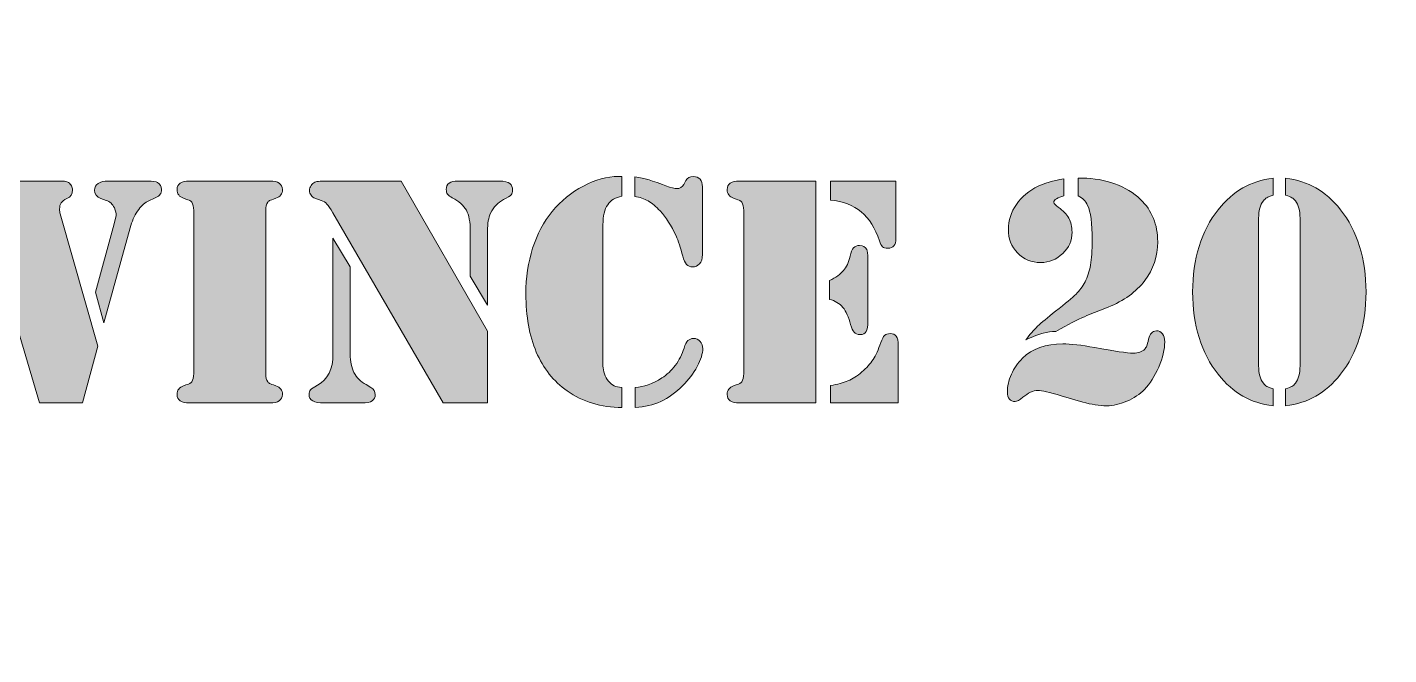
# Model space of a CAD drawing. Header units: inches. Extents: x 11 to 167, y -177 to -21.
# Drawn here: x 114.31 to 140.29, y -49.58 to -37.62 of the extents above; entities that cross this region are included whole.
import ezdxf

# ---------------------------------------------------------------- set-up
doc = ezdxf.new("R2010")
doc.units = ezdxf.units.IN
doc.header["$MEASUREMENT"] = 0
doc.layers.add('Layer 1', color=7, linetype='Continuous')
doc.layers.add('Layer 2', color=7, linetype='Continuous')

# ---------------------------------------------------------------- blocks, each defined once
blk = doc.blocks.new('block 6')
at = {"layer": 'Layer 2', "true_color": 0xffffff}
h = blk.add_hatch(color=7, dxfattribs=at)
h.dxf.hatch_style = 2
edge = h.paths.add_edge_path()
edge.add_spline(control_points=[(125.659, -40.467), (125.659, -40.467), (125.659, -40.843), (125.659, -40.843), (125.537, -40.861), (125.446, -40.915), (125.386, -41.004), (125.326, -41.093), (125.296, -41.22), (125.296, -41.385), (125.296, -41.385), (125.296, -43.946), (125.296, -43.946), (125.296, -43.946), (125.296, -44.08), (125.296, -44.08), (125.296, -44.127), (125.306, -44.177), (125.325, -44.23), (125.345, -44.283), (125.37, -44.328), (125.401, -44.365), (125.434, -44.406), (125.47, -44.436), (125.507, -44.453), (125.544, -44.471), (125.595, -44.483), (125.659, -44.489), (125.659, -44.489), (125.659, -44.867), (125.659, -44.867), (125.258, -44.867), (124.909, -44.763), (124.614, -44.554), (124.353, -44.37), (124.157, -44.123), (124.025, -43.811), (123.892, -43.5), (123.826, -43.132), (123.826, -42.706), (123.826, -42.394), (123.869, -42.103), (123.955, -41.833), (124.041, -41.564), (124.165, -41.329), (124.329, -41.131), (124.494, -40.93), (124.692, -40.769), (124.922, -40.647), (125.153, -40.525), (125.374, -40.464), (125.587, -40.464), (125.587, -40.464), (125.659, -40.467), (125.659, -40.467)], knot_values=[0, 0, 0, 0, 1, 1, 1, 2, 2, 2, 3, 3, 3, 4, 4, 4, 5, 5, 5, 6, 6, 6, 7, 7, 7, 8, 8, 8, 9, 9, 9, 10, 10, 10, 11, 11, 11, 12, 12, 12, 13, 13, 13, 14, 14, 14, 15, 15, 15, 16, 16, 16, 17, 17, 17, 18, 18, 18, 18], degree=3, periodic=1)
edge = h.paths.add_edge_path()
edge.add_spline(control_points=[(125.904, -40.846), (125.904, -40.846), (125.904, -40.471), (125.904, -40.471), (126.005, -40.487), (126.087, -40.505), (126.15, -40.523), (126.213, -40.542), (126.327, -40.581), (126.493, -40.641), (126.598, -40.678), (126.668, -40.697), (126.704, -40.697), (126.763, -40.697), (126.809, -40.67), (126.84, -40.616), (126.84, -40.616), (126.88, -40.542), (126.88, -40.542), (126.905, -40.492), (126.952, -40.467), (127.02, -40.467), (127.076, -40.467), (127.119, -40.484), (127.148, -40.517), (127.178, -40.55), (127.193, -40.599), (127.193, -40.663), (127.193, -40.663), (127.193, -41.953), (127.193, -41.953), (127.193, -42.035), (127.175, -42.095), (127.138, -42.132), (127.1, -42.17), (127.058, -42.188), (127.011, -42.188), (126.961, -42.188), (126.921, -42.172), (126.891, -42.14), (126.861, -42.108), (126.837, -42.056), (126.818, -41.984), (126.775, -41.82), (126.732, -41.692), (126.691, -41.599), (126.602, -41.403), (126.501, -41.244), (126.387, -41.122), (126.311, -41.039), (126.234, -40.975), (126.158, -40.931), (126.081, -40.887), (125.997, -40.858), (125.904, -40.846)], knot_values=[0, 0, 0, 0, 1, 1, 1, 2, 2, 2, 3, 3, 3, 4, 4, 4, 5, 5, 5, 6, 6, 6, 7, 7, 7, 8, 8, 8, 9, 9, 9, 10, 10, 10, 11, 11, 11, 12, 12, 12, 13, 13, 13, 14, 14, 14, 15, 15, 15, 16, 16, 16, 17, 17, 17, 18, 18, 18, 18], degree=3, periodic=1)
edge = h.paths.add_edge_path()
edge.add_spline(control_points=[(125.913, -44.867), (125.913, -44.867), (125.913, -44.489), (125.913, -44.489), (126.074, -44.477), (126.244, -44.416), (126.421, -44.306), (126.516, -44.246), (126.601, -44.166), (126.676, -44.066), (126.75, -43.965), (126.806, -43.855), (126.843, -43.735), (126.864, -43.669), (126.888, -43.622), (126.916, -43.594), (126.944, -43.567), (126.981, -43.553), (127.026, -43.553), (127.076, -43.553), (127.117, -43.571), (127.15, -43.608), (127.183, -43.646), (127.2, -43.692), (127.2, -43.748), (127.2, -43.841), (127.164, -43.954), (127.093, -44.086), (127.021, -44.218), (126.93, -44.34), (126.818, -44.452), (126.682, -44.588), (126.542, -44.689), (126.398, -44.756), (126.254, -44.822), (126.093, -44.859), (125.913, -44.867)], knot_values=[0, 0, 0, 0, 1, 1, 1, 2, 2, 2, 3, 3, 3, 4, 4, 4, 5, 5, 5, 6, 6, 6, 7, 7, 7, 8, 8, 8, 9, 9, 9, 10, 10, 10, 11, 11, 11, 12, 12, 12, 12], degree=3, periodic=1)
h = blk.add_hatch(color=7, dxfattribs=at)
h.dxf.hatch_style = 2
edge = h.paths.add_edge_path()
edge.add_spline(control_points=[(135.853, -43.407), (135.899, -43.405), (135.937, -43.423), (135.967, -43.463), (135.997, -43.502), (136.012, -43.554), (136.012, -43.618), (136.012, -43.76), (135.974, -43.92), (135.898, -44.097), (135.823, -44.273), (135.732, -44.416), (135.627, -44.523), (135.536, -44.616), (135.423, -44.692), (135.289, -44.749), (135.155, -44.807), (135.028, -44.836), (134.908, -44.836), (134.763, -44.836), (134.61, -44.812), (134.449, -44.765), (134.449, -44.765), (134.04, -44.644), (134.04, -44.644), (133.81, -44.578), (133.661, -44.545), (133.593, -44.545), (133.502, -44.545), (133.406, -44.588), (133.305, -44.675), (133.241, -44.729), (133.192, -44.756), (133.159, -44.756), (133.111, -44.756), (133.075, -44.74), (133.049, -44.709), (133.023, -44.678), (133.01, -44.634), (133.01, -44.576), (133.01, -44.464), (133.036, -44.35), (133.088, -44.235), (133.139, -44.119), (133.21, -44.018), (133.298, -43.931), (133.487, -43.747), (133.743, -43.655), (134.067, -43.655), (134.218, -43.655), (134.422, -43.679), (134.678, -43.726), (135.052, -43.796), (135.296, -43.832), (135.41, -43.832), (135.509, -43.832), (135.583, -43.807), (135.63, -43.757), (135.647, -43.739), (135.66, -43.717), (135.669, -43.694), (135.678, -43.67), (135.69, -43.627), (135.705, -43.565), (135.727, -43.464), (135.777, -43.411), (135.853, -43.407)], knot_values=[0, 0, 0, 0, 1, 1, 1, 2, 2, 2, 3, 3, 3, 4, 4, 4, 5, 5, 5, 6, 6, 6, 7, 7, 7, 8, 8, 8, 9, 9, 9, 10, 10, 10, 11, 11, 11, 12, 12, 12, 13, 13, 13, 14, 14, 14, 15, 15, 15, 16, 16, 16, 17, 17, 17, 18, 18, 18, 19, 19, 19, 20, 20, 20, 21, 21, 21, 22, 22, 22, 22], degree=3, periodic=1)
edge = h.paths.add_edge_path()
edge.add_spline(control_points=[(134.089, -40.508), (134.089, -40.508), (134.089, -40.836), (134.089, -40.836), (134.031, -40.849), (133.984, -40.866), (133.948, -40.889), (133.912, -40.912), (133.895, -40.935), (133.897, -40.957), (133.901, -40.986), (133.929, -41.017), (133.981, -41.05), (134.074, -41.114), (134.141, -41.184), (134.182, -41.258), (134.224, -41.333), (134.244, -41.422), (134.244, -41.528), (134.244, -41.685), (134.185, -41.82), (134.066, -41.934), (133.947, -42.048), (133.807, -42.105), (133.646, -42.105), (133.47, -42.105), (133.323, -42.044), (133.205, -41.923), (133.088, -41.802), (133.029, -41.652), (133.029, -41.472), (133.029, -41.303), (133.08, -41.144), (133.182, -40.998), (133.285, -40.851), (133.424, -40.735), (133.599, -40.65), (133.711, -40.597), (133.874, -40.549), (134.089, -40.508)], knot_values=[0, 0, 0, 0, 1, 1, 1, 2, 2, 2, 3, 3, 3, 4, 4, 4, 5, 5, 5, 6, 6, 6, 7, 7, 7, 8, 8, 8, 9, 9, 9, 10, 10, 10, 11, 11, 11, 12, 12, 12, 13, 13, 13, 13], degree=3, periodic=1)
edge = h.paths.add_edge_path()
edge.add_spline(control_points=[(134.362, -40.836), (134.362, -40.836), (134.362, -40.498), (134.362, -40.498), (134.362, -40.498), (134.446, -40.498), (134.446, -40.498), (134.661, -40.498), (134.866, -40.534), (135.061, -40.605), (135.257, -40.677), (135.419, -40.775), (135.55, -40.902), (135.769, -41.114), (135.878, -41.383), (135.878, -41.708), (135.878, -41.987), (135.796, -42.234), (135.632, -42.45), (135.467, -42.666), (135.234, -42.835), (134.933, -42.957), (134.933, -42.957), (134.526, -43.118), (134.526, -43.118), (134.409, -43.166), (134.242, -43.249), (134.027, -43.367), (134.027, -43.367), (133.934, -43.419), (133.934, -43.419), (133.851, -43.419), (133.772, -43.43), (133.695, -43.452), (133.619, -43.473), (133.508, -43.515), (133.364, -43.577), (133.438, -43.478), (133.513, -43.392), (133.588, -43.32), (133.664, -43.248), (133.777, -43.153), (133.928, -43.035), (134.122, -42.884), (134.253, -42.775), (134.32, -42.708), (134.387, -42.64), (134.445, -42.562), (134.492, -42.474), (134.54, -42.383), (134.574, -42.276), (134.596, -42.153), (134.618, -42.03), (134.629, -41.874), (134.629, -41.686), (134.629, -41.355), (134.6, -41.132), (134.542, -41.016), (134.519, -40.971), (134.495, -40.936), (134.469, -40.911), (134.443, -40.886), (134.407, -40.861), (134.362, -40.836)], knot_values=[0, 0, 0, 0, 1, 1, 1, 2, 2, 2, 3, 3, 3, 4, 4, 4, 5, 5, 5, 6, 6, 6, 7, 7, 7, 8, 8, 8, 9, 9, 9, 10, 10, 10, 11, 11, 11, 12, 12, 12, 13, 13, 13, 14, 14, 14, 15, 15, 15, 16, 16, 16, 17, 17, 17, 18, 18, 18, 19, 19, 19, 20, 20, 20, 21, 21, 21, 21], degree=3, periodic=1)
h = blk.add_hatch(color=7, dxfattribs=at)
h.dxf.hatch_style = 2
edge = h.paths.add_edge_path()
edge.add_spline(control_points=[(138.08, -44.836), (137.863, -44.809), (137.67, -44.748), (137.501, -44.652), (137.333, -44.556), (137.176, -44.417), (137.032, -44.235), (136.872, -44.036), (136.752, -43.804), (136.669, -43.537), (136.586, -43.27), (136.545, -42.98), (136.545, -42.666), (136.545, -42.354), (136.586, -42.064), (136.669, -41.798), (136.752, -41.531), (136.872, -41.298), (137.032, -41.1), (137.176, -40.918), (137.333, -40.779), (137.501, -40.683), (137.67, -40.587), (137.863, -40.525), (138.08, -40.498), (138.08, -40.498), (138.08, -40.821), (138.08, -40.821), (138.022, -40.84), (137.981, -40.856), (137.959, -40.869), (137.936, -40.882), (137.914, -40.903), (137.894, -40.929), (137.834, -41.006), (137.804, -41.117), (137.804, -41.261), (137.804, -41.261), (137.804, -44.073), (137.804, -44.073), (137.804, -44.218), (137.834, -44.329), (137.894, -44.405), (137.914, -44.432), (137.936, -44.452), (137.959, -44.466), (137.981, -44.479), (138.022, -44.495), (138.08, -44.514), (138.08, -44.514), (138.08, -44.836), (138.08, -44.836)], knot_values=[0, 0, 0, 0, 1, 1, 1, 2, 2, 2, 3, 3, 3, 4, 4, 4, 5, 5, 5, 6, 6, 6, 7, 7, 7, 8, 8, 8, 9, 9, 9, 10, 10, 10, 11, 11, 11, 12, 12, 12, 13, 13, 13, 14, 14, 14, 15, 15, 15, 16, 16, 16, 17, 17, 17, 17], degree=3, periodic=1)
edge = h.paths.add_edge_path()
edge.add_spline(control_points=[(138.318, -44.836), (138.318, -44.836), (138.318, -44.514), (138.318, -44.514), (138.376, -44.495), (138.417, -44.479), (138.439, -44.466), (138.462, -44.452), (138.484, -44.432), (138.504, -44.405), (138.564, -44.329), (138.594, -44.218), (138.594, -44.073), (138.594, -44.073), (138.594, -41.261), (138.594, -41.261), (138.594, -41.117), (138.564, -41.006), (138.504, -40.929), (138.484, -40.903), (138.462, -40.882), (138.439, -40.869), (138.417, -40.856), (138.376, -40.84), (138.318, -40.821), (138.318, -40.821), (138.318, -40.498), (138.318, -40.498), (138.535, -40.525), (138.728, -40.587), (138.897, -40.683), (139.065, -40.779), (139.222, -40.918), (139.366, -41.1), (139.526, -41.298), (139.646, -41.531), (139.729, -41.798), (139.812, -42.064), (139.853, -42.354), (139.853, -42.666), (139.853, -42.98), (139.812, -43.27), (139.729, -43.537), (139.646, -43.804), (139.526, -44.036), (139.366, -44.235), (139.222, -44.417), (139.065, -44.556), (138.897, -44.652), (138.728, -44.748), (138.535, -44.809), (138.318, -44.836)], knot_values=[0, 0, 0, 0, 1, 1, 1, 2, 2, 2, 3, 3, 3, 4, 4, 4, 5, 5, 5, 6, 6, 6, 7, 7, 7, 8, 8, 8, 9, 9, 9, 10, 10, 10, 11, 11, 11, 12, 12, 12, 13, 13, 13, 14, 14, 14, 15, 15, 15, 16, 16, 16, 17, 17, 17, 17], degree=3, periodic=1)
h = blk.add_hatch(color=7, dxfattribs=at)
h.dxf.hatch_style = 2
edge = h.paths.add_edge_path()
edge.add_spline(control_points=[(115.659, -43.698), (115.659, -43.698), (115.365, -44.783), (115.365, -44.783), (115.365, -44.783), (114.549, -44.783), (114.549, -44.783), (114.549, -44.783), (113.445, -41.078), (113.445, -41.078), (113.429, -41.022), (113.413, -40.985), (113.399, -40.965), (113.384, -40.945), (113.362, -40.928), (113.331, -40.914), (113.265, -40.887), (113.221, -40.862), (113.2, -40.84), (113.18, -40.817), (113.169, -40.783), (113.169, -40.737), (113.169, -40.675), (113.197, -40.627), (113.253, -40.591), (113.297, -40.565), (113.368, -40.551), (113.467, -40.551), (113.467, -40.551), (114.847, -40.551), (114.847, -40.551), (114.934, -40.551), (114.993, -40.553), (115.025, -40.557), (115.057, -40.562), (115.084, -40.57), (115.104, -40.582), (115.125, -40.597), (115.142, -40.617), (115.157, -40.644), (115.171, -40.671), (115.179, -40.697), (115.179, -40.722), (115.179, -40.798), (115.142, -40.853), (115.07, -40.886), (115.016, -40.913), (114.98, -40.94), (114.96, -40.968), (114.94, -40.996), (114.931, -41.036), (114.931, -41.088), (114.931, -41.121), (114.934, -41.15), (114.94, -41.174), (114.94, -41.174), (115.659, -43.698), (115.659, -43.698)], knot_values=[0, 0, 0, 0, 1, 1, 1, 2, 2, 2, 3, 3, 3, 4, 4, 4, 5, 5, 5, 6, 6, 6, 7, 7, 7, 8, 8, 8, 9, 9, 9, 10, 10, 10, 11, 11, 11, 12, 12, 12, 13, 13, 13, 14, 14, 14, 15, 15, 15, 16, 16, 16, 17, 17, 17, 18, 18, 18, 19, 19, 19, 19], degree=3, periodic=1)
edge = h.paths.add_edge_path()
edge.add_spline(control_points=[(115.777, -43.255), (115.777, -43.255), (115.613, -42.672), (115.613, -42.672), (115.613, -42.672), (115.969, -41.367), (115.969, -41.367), (115.992, -41.284), (116.004, -41.233), (116.007, -41.215), (116.011, -41.169), (116, -41.119), (115.976, -41.063), (115.942, -40.99), (115.891, -40.943), (115.82, -40.92), (115.82, -40.92), (115.718, -40.883), (115.718, -40.883), (115.638, -40.856), (115.597, -40.803), (115.597, -40.725), (115.597, -40.669), (115.62, -40.626), (115.665, -40.596), (115.711, -40.566), (115.774, -40.551), (115.855, -40.551), (115.855, -40.551), (116.614, -40.551), (116.614, -40.551), (116.709, -40.551), (116.771, -40.56), (116.8, -40.579), (116.85, -40.61), (116.875, -40.655), (116.875, -40.712), (116.875, -40.752), (116.867, -40.783), (116.851, -40.805), (116.836, -40.828), (116.808, -40.849), (116.766, -40.867), (116.766, -40.867), (116.608, -40.942), (116.608, -40.942), (116.542, -40.973), (116.478, -41.034), (116.417, -41.126), (116.356, -41.218), (116.309, -41.323), (116.276, -41.441), (116.276, -41.441), (115.777, -43.255), (115.777, -43.255)], knot_values=[0, 0, 0, 0, 1, 1, 1, 2, 2, 2, 3, 3, 3, 4, 4, 4, 5, 5, 5, 6, 6, 6, 7, 7, 7, 8, 8, 8, 9, 9, 9, 10, 10, 10, 11, 11, 11, 12, 12, 12, 13, 13, 13, 14, 14, 14, 15, 15, 15, 16, 16, 16, 17, 17, 17, 18, 18, 18, 18], degree=3, periodic=1)
h = blk.add_hatch(color=7, dxfattribs=at)
h.dxf.hatch_style = 2
edge = h.paths.add_edge_path()
edge.add_spline(control_points=[(118.868, -44.783), (118.868, -44.783), (117.486, -44.783), (117.486, -44.783), (117.486, -44.783), (117.405, -44.783), (117.405, -44.783), (117.33, -44.783), (117.273, -44.77), (117.233, -44.742), (117.193, -44.714), (117.172, -44.674), (117.172, -44.622), (117.172, -44.538), (117.214, -44.482), (117.296, -44.455), (117.365, -44.432), (117.404, -44.418), (117.416, -44.413), (117.427, -44.408), (117.439, -44.396), (117.451, -44.377), (117.476, -44.344), (117.489, -44.292), (117.489, -44.219), (117.489, -44.219), (117.489, -41.115), (117.489, -41.115), (117.489, -41.043), (117.476, -40.99), (117.451, -40.957), (117.439, -40.939), (117.427, -40.927), (117.416, -40.922), (117.404, -40.917), (117.365, -40.903), (117.296, -40.88), (117.214, -40.853), (117.172, -40.797), (117.172, -40.712), (117.172, -40.661), (117.193, -40.621), (117.233, -40.593), (117.273, -40.565), (117.33, -40.551), (117.405, -40.551), (117.405, -40.551), (117.486, -40.551), (117.486, -40.551), (117.486, -40.551), (118.868, -40.551), (118.868, -40.551), (118.868, -40.551), (118.949, -40.551), (118.949, -40.551), (119.023, -40.551), (119.081, -40.565), (119.121, -40.593), (119.161, -40.621), (119.182, -40.661), (119.182, -40.712), (119.182, -40.797), (119.14, -40.853), (119.058, -40.88), (118.989, -40.903), (118.95, -40.917), (118.938, -40.922), (118.927, -40.927), (118.915, -40.939), (118.902, -40.957), (118.878, -40.99), (118.865, -41.043), (118.865, -41.115), (118.865, -41.115), (118.865, -44.219), (118.865, -44.219), (118.865, -44.292), (118.878, -44.344), (118.902, -44.377), (118.915, -44.396), (118.927, -44.408), (118.938, -44.413), (118.95, -44.418), (118.989, -44.432), (119.058, -44.455), (119.14, -44.482), (119.182, -44.538), (119.182, -44.622), (119.182, -44.674), (119.161, -44.714), (119.121, -44.742), (119.081, -44.77), (119.023, -44.783), (118.949, -44.783), (118.949, -44.783), (118.868, -44.783), (118.868, -44.783)], knot_values=[0, 0, 0, 0, 1, 1, 1, 2, 2, 2, 3, 3, 3, 4, 4, 4, 5, 5, 5, 6, 6, 6, 7, 7, 7, 8, 8, 8, 9, 9, 9, 10, 10, 10, 11, 11, 11, 12, 12, 12, 13, 13, 13, 14, 14, 14, 15, 15, 15, 16, 16, 16, 17, 17, 17, 18, 18, 18, 19, 19, 19, 20, 20, 20, 21, 21, 21, 22, 22, 22, 23, 23, 23, 24, 24, 24, 25, 25, 25, 26, 26, 26, 27, 27, 27, 28, 28, 28, 29, 29, 29, 30, 30, 30, 31, 31, 31, 32, 32, 32, 32], degree=3, periodic=1)
h = blk.add_hatch(color=7, dxfattribs=at)
h.dxf.hatch_style = 2
edge = h.paths.add_edge_path()
edge.add_spline(control_points=[(120.146, -41.639), (120.146, -41.639), (120.474, -42.185), (120.474, -42.185), (120.474, -42.185), (120.474, -43.847), (120.474, -43.847), (120.474, -43.992), (120.499, -44.111), (120.547, -44.204), (120.596, -44.297), (120.673, -44.373), (120.778, -44.433), (120.778, -44.433), (120.871, -44.486), (120.871, -44.486), (120.925, -44.517), (120.952, -44.563), (120.952, -44.625), (120.952, -44.673), (120.932, -44.712), (120.893, -44.743), (120.86, -44.77), (120.792, -44.783), (120.688, -44.783), (120.688, -44.783), (119.972, -44.783), (119.972, -44.783), (119.784, -44.783), (119.69, -44.73), (119.69, -44.622), (119.69, -44.585), (119.7, -44.556), (119.719, -44.534), (119.739, -44.512), (119.782, -44.483), (119.848, -44.446), (120.047, -44.336), (120.146, -44.136), (120.146, -43.847), (120.146, -43.847), (120.146, -41.639), (120.146, -41.639)], knot_values=[0, 0, 0, 0, 1, 1, 1, 2, 2, 2, 3, 3, 3, 4, 4, 4, 5, 5, 5, 6, 6, 6, 7, 7, 7, 8, 8, 8, 9, 9, 9, 10, 10, 10, 11, 11, 11, 12, 12, 12, 13, 13, 13, 14, 14, 14, 14], degree=3, periodic=1)
edge = h.paths.add_edge_path()
edge.add_spline(control_points=[(121.445, -40.551), (121.445, -40.551), (123.094, -43.416), (123.094, -43.416), (123.094, -43.416), (123.094, -44.783), (123.094, -44.783), (123.094, -44.783), (122.248, -44.783), (122.248, -44.783), (122.248, -44.783), (120.143, -41.156), (120.143, -41.156), (120.097, -41.077), (120.06, -41.022), (120.031, -40.991), (120.002, -40.96), (119.965, -40.938), (119.919, -40.923), (119.919, -40.923), (119.802, -40.88), (119.802, -40.88), (119.771, -40.87), (119.746, -40.851), (119.727, -40.824), (119.709, -40.797), (119.699, -40.767), (119.699, -40.734), (119.699, -40.699), (119.709, -40.666), (119.727, -40.636), (119.746, -40.606), (119.771, -40.585), (119.802, -40.573), (119.837, -40.558), (119.932, -40.551), (120.087, -40.551), (120.087, -40.551), (121.445, -40.551), (121.445, -40.551)], knot_values=[0, 0, 0, 0, 1, 1, 1, 2, 2, 2, 3, 3, 3, 4, 4, 4, 5, 5, 5, 6, 6, 6, 7, 7, 7, 8, 8, 8, 9, 9, 9, 10, 10, 10, 11, 11, 11, 12, 12, 12, 13, 13, 13, 13], degree=3, periodic=1)
edge = h.paths.add_edge_path()
edge.add_spline(control_points=[(123.094, -42.92), (123.094, -42.92), (122.766, -42.365), (122.766, -42.365), (122.766, -42.365), (122.766, -41.506), (122.766, -41.506), (122.766, -41.333), (122.74, -41.2), (122.69, -41.108), (122.639, -41.016), (122.55, -40.937), (122.422, -40.871), (122.378, -40.85), (122.348, -40.828), (122.332, -40.804), (122.315, -40.78), (122.307, -40.75), (122.307, -40.712), (122.307, -40.657), (122.325, -40.616), (122.361, -40.59), (122.397, -40.564), (122.456, -40.551), (122.536, -40.551), (122.536, -40.551), (123.312, -40.551), (123.312, -40.551), (123.417, -40.551), (123.486, -40.568), (123.519, -40.601), (123.554, -40.634), (123.572, -40.673), (123.572, -40.719), (123.572, -40.762), (123.562, -40.795), (123.543, -40.816), (123.523, -40.838), (123.476, -40.867), (123.401, -40.905), (123.292, -40.96), (123.209, -41.046), (123.153, -41.162), (123.114, -41.247), (123.094, -41.361), (123.094, -41.506), (123.094, -41.506), (123.094, -42.92), (123.094, -42.92)], knot_values=[0, 0, 0, 0, 1, 1, 1, 2, 2, 2, 3, 3, 3, 4, 4, 4, 5, 5, 5, 6, 6, 6, 7, 7, 7, 8, 8, 8, 9, 9, 9, 10, 10, 10, 11, 11, 11, 12, 12, 12, 13, 13, 13, 14, 14, 14, 15, 15, 15, 16, 16, 16, 16], degree=3, periodic=1)
h = blk.add_hatch(color=7, dxfattribs=at)
h.dxf.hatch_style = 2
edge = h.paths.add_edge_path()
edge.add_spline(control_points=[(129.358, -40.551), (129.358, -40.551), (129.358, -44.783), (129.358, -44.783), (129.358, -44.783), (127.978, -44.783), (127.978, -44.783), (127.978, -44.783), (127.897, -44.783), (127.897, -44.783), (127.823, -44.783), (127.766, -44.77), (127.725, -44.742), (127.685, -44.714), (127.665, -44.674), (127.665, -44.622), (127.665, -44.538), (127.706, -44.482), (127.789, -44.455), (127.857, -44.432), (127.897, -44.418), (127.908, -44.413), (127.919, -44.408), (127.931, -44.396), (127.944, -44.377), (127.969, -44.344), (127.981, -44.292), (127.981, -44.219), (127.981, -44.219), (127.981, -41.115), (127.981, -41.115), (127.981, -41.043), (127.969, -40.99), (127.944, -40.957), (127.931, -40.939), (127.919, -40.927), (127.908, -40.922), (127.897, -40.917), (127.857, -40.903), (127.789, -40.88), (127.706, -40.853), (127.665, -40.797), (127.665, -40.712), (127.665, -40.661), (127.685, -40.621), (127.725, -40.593), (127.766, -40.565), (127.823, -40.551), (127.897, -40.551), (127.897, -40.551), (127.978, -40.551), (127.978, -40.551), (127.978, -40.551), (129.358, -40.551), (129.358, -40.551)], knot_values=[0, 0, 0, 0, 1, 1, 1, 2, 2, 2, 3, 3, 3, 4, 4, 4, 5, 5, 5, 6, 6, 6, 7, 7, 7, 8, 8, 8, 9, 9, 9, 10, 10, 10, 11, 11, 11, 12, 12, 12, 13, 13, 13, 14, 14, 14, 15, 15, 15, 16, 16, 16, 17, 17, 17, 18, 18, 18, 18], degree=3, periodic=1)
edge = h.paths.add_edge_path()
edge.add_spline(control_points=[(129.618, -42.808), (129.618, -42.808), (129.618, -42.449), (129.618, -42.449), (129.738, -42.391), (129.827, -42.328), (129.885, -42.26), (129.943, -42.191), (129.985, -42.1), (130.012, -41.987), (130.028, -41.908), (130.05, -41.854), (130.077, -41.824), (130.104, -41.794), (130.142, -41.779), (130.192, -41.779), (130.258, -41.779), (130.303, -41.805), (130.328, -41.857), (130.343, -41.883), (130.35, -41.944), (130.35, -42.039), (130.35, -42.039), (130.35, -43.221), (130.35, -43.221), (130.35, -43.318), (130.339, -43.385), (130.317, -43.422), (130.296, -43.46), (130.256, -43.478), (130.198, -43.478), (130.15, -43.478), (130.113, -43.464), (130.086, -43.435), (130.059, -43.406), (130.038, -43.357), (130.021, -43.289), (129.986, -43.146), (129.936, -43.037), (129.871, -42.96), (129.806, -42.884), (129.721, -42.833), (129.618, -42.808)], knot_values=[0, 0, 0, 0, 1, 1, 1, 2, 2, 2, 3, 3, 3, 4, 4, 4, 5, 5, 5, 6, 6, 6, 7, 7, 7, 8, 8, 8, 9, 9, 9, 10, 10, 10, 11, 11, 11, 12, 12, 12, 13, 13, 13, 14, 14, 14, 14], degree=3, periodic=1)
edge = h.paths.add_edge_path()
edge.add_spline(control_points=[(129.634, -40.551), (129.634, -40.551), (130.883, -40.551), (130.883, -40.551), (130.883, -40.551), (130.883, -41.649), (130.883, -41.649), (130.883, -41.713), (130.871, -41.759), (130.846, -41.788), (130.821, -41.817), (130.782, -41.832), (130.728, -41.832), (130.683, -41.832), (130.65, -41.822), (130.629, -41.804), (130.608, -41.785), (130.589, -41.747), (130.57, -41.689), (130.491, -41.449), (130.376, -41.266), (130.224, -41.14), (130.072, -41.014), (129.875, -40.939), (129.634, -40.914), (129.634, -40.914), (129.634, -40.551), (129.634, -40.551)], knot_values=[0, 0, 0, 0, 1, 1, 1, 2, 2, 2, 3, 3, 3, 4, 4, 4, 5, 5, 5, 6, 6, 6, 7, 7, 7, 8, 8, 8, 9, 9, 9, 9], degree=3, periodic=1)
edge = h.paths.add_edge_path()
edge.add_spline(control_points=[(129.637, -44.783), (129.637, -44.783), (129.637, -44.449), (129.637, -44.449), (129.771, -44.428), (129.882, -44.399), (129.97, -44.362), (130.058, -44.325), (130.146, -44.268), (130.235, -44.191), (130.324, -44.115), (130.395, -44.036), (130.448, -43.954), (130.5, -43.872), (130.55, -43.764), (130.598, -43.63), (130.621, -43.564), (130.644, -43.519), (130.669, -43.495), (130.694, -43.471), (130.728, -43.46), (130.772, -43.46), (130.829, -43.46), (130.87, -43.477), (130.892, -43.511), (130.915, -43.545), (130.927, -43.604), (130.927, -43.689), (130.927, -43.689), (130.927, -44.783), (130.927, -44.783), (130.927, -44.783), (129.637, -44.783), (129.637, -44.783)], knot_values=[0, 0, 0, 0, 1, 1, 1, 2, 2, 2, 3, 3, 3, 4, 4, 4, 5, 5, 5, 6, 6, 6, 7, 7, 7, 8, 8, 8, 9, 9, 9, 10, 10, 10, 11, 11, 11, 11], degree=3, periodic=1)
at = {"layer": 'Layer 2', "lineweight": 0}
for points, knots in [([(125.659, -40.467), (125.659, -40.467), (125.659, -40.843), (125.659, -40.843), (125.537, -40.861), (125.446, -40.915), (125.386, -41.004), (125.326, -41.093), (125.296, -41.22), (125.296, -41.385), (125.296, -41.385), (125.296, -43.946), (125.296, -43.946), (125.296, -43.946), (125.296, -44.08), (125.296, -44.08), (125.296, -44.127), (125.306, -44.177), (125.325, -44.23), (125.345, -44.283), (125.37, -44.328), (125.401, -44.365), (125.434, -44.406), (125.47, -44.436), (125.507, -44.453), (125.544, -44.471), (125.595, -44.483), (125.659, -44.489), (125.659, -44.489), (125.659, -44.867), (125.659, -44.867), (125.258, -44.867), (124.909, -44.763), (124.614, -44.554), (124.353, -44.37), (124.157, -44.123), (124.025, -43.811), (123.892, -43.5), (123.826, -43.132), (123.826, -42.706), (123.826, -42.394), (123.869, -42.103), (123.955, -41.833), (124.041, -41.564), (124.165, -41.329), (124.329, -41.131), (124.494, -40.93), (124.692, -40.769), (124.922, -40.647), (125.153, -40.525), (125.374, -40.464), (125.587, -40.464), (125.587, -40.464), (125.659, -40.467), (125.659, -40.467)], [0, 0, 0, 0, 1, 1, 1, 2, 2, 2, 3, 3, 3, 4, 4, 4, 5, 5, 5, 6, 6, 6, 7, 7, 7, 8, 8, 8, 9, 9, 9, 10, 10, 10, 11, 11, 11, 12, 12, 12, 13, 13, 13, 14, 14, 14, 15, 15, 15, 16, 16, 16, 17, 17, 17, 18, 18, 18, 18]), ([(125.904, -40.846), (125.904, -40.846), (125.904, -40.471), (125.904, -40.471), (126.005, -40.487), (126.087, -40.505), (126.15, -40.523), (126.213, -40.542), (126.327, -40.581), (126.493, -40.641), (126.598, -40.678), (126.668, -40.697), (126.704, -40.697), (126.763, -40.697), (126.809, -40.67), (126.84, -40.616), (126.84, -40.616), (126.88, -40.542), (126.88, -40.542), (126.905, -40.492), (126.952, -40.467), (127.02, -40.467), (127.076, -40.467), (127.119, -40.484), (127.148, -40.517), (127.178, -40.55), (127.193, -40.599), (127.193, -40.663), (127.193, -40.663), (127.193, -41.953), (127.193, -41.953), (127.193, -42.035), (127.175, -42.095), (127.138, -42.132), (127.1, -42.17), (127.058, -42.188), (127.011, -42.188), (126.961, -42.188), (126.921, -42.172), (126.891, -42.14), (126.861, -42.108), (126.837, -42.056), (126.818, -41.984), (126.775, -41.82), (126.732, -41.692), (126.691, -41.599), (126.602, -41.403), (126.501, -41.244), (126.387, -41.122), (126.311, -41.039), (126.234, -40.975), (126.158, -40.931), (126.081, -40.887), (125.997, -40.858), (125.904, -40.846)], [0, 0, 0, 0, 1, 1, 1, 2, 2, 2, 3, 3, 3, 4, 4, 4, 5, 5, 5, 6, 6, 6, 7, 7, 7, 8, 8, 8, 9, 9, 9, 10, 10, 10, 11, 11, 11, 12, 12, 12, 13, 13, 13, 14, 14, 14, 15, 15, 15, 16, 16, 16, 17, 17, 17, 18, 18, 18, 18]), ([(134.089, -40.508), (134.089, -40.508), (134.089, -40.836), (134.089, -40.836), (134.031, -40.849), (133.984, -40.866), (133.948, -40.889), (133.912, -40.912), (133.895, -40.935), (133.897, -40.957), (133.901, -40.986), (133.929, -41.017), (133.981, -41.05), (134.074, -41.114), (134.141, -41.184), (134.182, -41.258), (134.224, -41.333), (134.244, -41.422), (134.244, -41.528), (134.244, -41.685), (134.185, -41.82), (134.066, -41.934), (133.947, -42.048), (133.807, -42.105), (133.646, -42.105), (133.47, -42.105), (133.323, -42.044), (133.205, -41.923), (133.088, -41.802), (133.029, -41.652), (133.029, -41.472), (133.029, -41.303), (133.08, -41.144), (133.182, -40.998), (133.285, -40.851), (133.424, -40.735), (133.599, -40.65), (133.711, -40.597), (133.874, -40.549), (134.089, -40.508)], [0, 0, 0, 0, 1, 1, 1, 2, 2, 2, 3, 3, 3, 4, 4, 4, 5, 5, 5, 6, 6, 6, 7, 7, 7, 8, 8, 8, 9, 9, 9, 10, 10, 10, 11, 11, 11, 12, 12, 12, 13, 13, 13, 13]), ([(134.362, -40.836), (134.362, -40.836), (134.362, -40.498), (134.362, -40.498), (134.362, -40.498), (134.446, -40.498), (134.446, -40.498), (134.661, -40.498), (134.866, -40.534), (135.061, -40.605), (135.257, -40.677), (135.419, -40.775), (135.55, -40.902), (135.769, -41.114), (135.878, -41.383), (135.878, -41.708), (135.878, -41.987), (135.796, -42.234), (135.632, -42.45), (135.467, -42.666), (135.234, -42.835), (134.933, -42.957), (134.933, -42.957), (134.526, -43.118), (134.526, -43.118), (134.409, -43.166), (134.242, -43.249), (134.027, -43.367), (134.027, -43.367), (133.934, -43.419), (133.934, -43.419), (133.851, -43.419), (133.772, -43.43), (133.695, -43.452), (133.619, -43.473), (133.508, -43.515), (133.364, -43.577), (133.438, -43.478), (133.513, -43.392), (133.588, -43.32), (133.664, -43.248), (133.777, -43.153), (133.928, -43.035), (134.122, -42.884), (134.253, -42.775), (134.32, -42.708), (134.387, -42.64), (134.445, -42.562), (134.492, -42.474), (134.54, -42.383), (134.574, -42.276), (134.596, -42.153), (134.618, -42.03), (134.629, -41.874), (134.629, -41.686), (134.629, -41.355), (134.6, -41.132), (134.542, -41.016), (134.519, -40.971), (134.495, -40.936), (134.469, -40.911), (134.443, -40.886), (134.407, -40.861), (134.362, -40.836)], [0, 0, 0, 0, 1, 1, 1, 2, 2, 2, 3, 3, 3, 4, 4, 4, 5, 5, 5, 6, 6, 6, 7, 7, 7, 8, 8, 8, 9, 9, 9, 10, 10, 10, 11, 11, 11, 12, 12, 12, 13, 13, 13, 14, 14, 14, 15, 15, 15, 16, 16, 16, 17, 17, 17, 18, 18, 18, 19, 19, 19, 20, 20, 20, 21, 21, 21, 21]), ([(138.08, -44.836), (137.863, -44.809), (137.67, -44.748), (137.501, -44.652), (137.333, -44.556), (137.176, -44.417), (137.032, -44.235), (136.872, -44.036), (136.752, -43.804), (136.669, -43.537), (136.586, -43.27), (136.545, -42.98), (136.545, -42.666), (136.545, -42.354), (136.586, -42.064), (136.669, -41.798), (136.752, -41.531), (136.872, -41.298), (137.032, -41.1), (137.176, -40.918), (137.333, -40.779), (137.501, -40.683), (137.67, -40.587), (137.863, -40.525), (138.08, -40.498), (138.08, -40.498), (138.08, -40.821), (138.08, -40.821), (138.022, -40.84), (137.981, -40.856), (137.959, -40.869), (137.936, -40.882), (137.914, -40.903), (137.894, -40.929), (137.834, -41.006), (137.804, -41.117), (137.804, -41.261), (137.804, -41.261), (137.804, -44.073), (137.804, -44.073), (137.804, -44.218), (137.834, -44.329), (137.894, -44.405), (137.914, -44.432), (137.936, -44.452), (137.959, -44.466), (137.981, -44.479), (138.022, -44.495), (138.08, -44.514), (138.08, -44.514), (138.08, -44.836), (138.08, -44.836)], [0, 0, 0, 0, 1, 1, 1, 2, 2, 2, 3, 3, 3, 4, 4, 4, 5, 5, 5, 6, 6, 6, 7, 7, 7, 8, 8, 8, 9, 9, 9, 10, 10, 10, 11, 11, 11, 12, 12, 12, 13, 13, 13, 14, 14, 14, 15, 15, 15, 16, 16, 16, 17, 17, 17, 17]), ([(138.318, -44.836), (138.318, -44.836), (138.318, -44.514), (138.318, -44.514), (138.376, -44.495), (138.417, -44.479), (138.439, -44.466), (138.462, -44.452), (138.484, -44.432), (138.504, -44.405), (138.564, -44.329), (138.594, -44.218), (138.594, -44.073), (138.594, -44.073), (138.594, -41.261), (138.594, -41.261), (138.594, -41.117), (138.564, -41.006), (138.504, -40.929), (138.484, -40.903), (138.462, -40.882), (138.439, -40.869), (138.417, -40.856), (138.376, -40.84), (138.318, -40.821), (138.318, -40.821), (138.318, -40.498), (138.318, -40.498), (138.535, -40.525), (138.728, -40.587), (138.897, -40.683), (139.065, -40.779), (139.222, -40.918), (139.366, -41.1), (139.526, -41.298), (139.646, -41.531), (139.729, -41.798), (139.812, -42.064), (139.853, -42.354), (139.853, -42.666), (139.853, -42.98), (139.812, -43.27), (139.729, -43.537), (139.646, -43.804), (139.526, -44.036), (139.366, -44.235), (139.222, -44.417), (139.065, -44.556), (138.897, -44.652), (138.728, -44.748), (138.535, -44.809), (138.318, -44.836)], [0, 0, 0, 0, 1, 1, 1, 2, 2, 2, 3, 3, 3, 4, 4, 4, 5, 5, 5, 6, 6, 6, 7, 7, 7, 8, 8, 8, 9, 9, 9, 10, 10, 10, 11, 11, 11, 12, 12, 12, 13, 13, 13, 14, 14, 14, 15, 15, 15, 16, 16, 16, 17, 17, 17, 17]), ([(115.659, -43.698), (115.659, -43.698), (115.365, -44.783), (115.365, -44.783), (115.365, -44.783), (114.549, -44.783), (114.549, -44.783), (114.549, -44.783), (113.445, -41.078), (113.445, -41.078), (113.429, -41.022), (113.413, -40.985), (113.399, -40.965), (113.384, -40.945), (113.362, -40.928), (113.331, -40.914), (113.265, -40.887), (113.221, -40.862), (113.2, -40.84), (113.18, -40.817), (113.169, -40.783), (113.169, -40.737), (113.169, -40.675), (113.197, -40.627), (113.253, -40.591), (113.297, -40.565), (113.368, -40.551), (113.467, -40.551), (113.467, -40.551), (114.847, -40.551), (114.847, -40.551), (114.934, -40.551), (114.993, -40.553), (115.025, -40.557), (115.057, -40.562), (115.084, -40.57), (115.104, -40.582), (115.125, -40.597), (115.142, -40.617), (115.157, -40.644), (115.171, -40.671), (115.179, -40.697), (115.179, -40.722), (115.179, -40.798), (115.142, -40.853), (115.07, -40.886), (115.016, -40.913), (114.98, -40.94), (114.96, -40.968), (114.94, -40.996), (114.931, -41.036), (114.931, -41.088), (114.931, -41.121), (114.934, -41.15), (114.94, -41.174), (114.94, -41.174), (115.659, -43.698), (115.659, -43.698)], [0, 0, 0, 0, 1, 1, 1, 2, 2, 2, 3, 3, 3, 4, 4, 4, 5, 5, 5, 6, 6, 6, 7, 7, 7, 8, 8, 8, 9, 9, 9, 10, 10, 10, 11, 11, 11, 12, 12, 12, 13, 13, 13, 14, 14, 14, 15, 15, 15, 16, 16, 16, 17, 17, 17, 18, 18, 18, 19, 19, 19, 19]), ([(115.777, -43.255), (115.777, -43.255), (115.613, -42.672), (115.613, -42.672), (115.613, -42.672), (115.969, -41.367), (115.969, -41.367), (115.992, -41.284), (116.004, -41.233), (116.007, -41.215), (116.011, -41.169), (116, -41.119), (115.976, -41.063), (115.942, -40.99), (115.891, -40.943), (115.82, -40.92), (115.82, -40.92), (115.718, -40.883), (115.718, -40.883), (115.638, -40.856), (115.597, -40.803), (115.597, -40.725), (115.597, -40.669), (115.62, -40.626), (115.665, -40.596), (115.711, -40.566), (115.774, -40.551), (115.855, -40.551), (115.855, -40.551), (116.614, -40.551), (116.614, -40.551), (116.709, -40.551), (116.771, -40.56), (116.8, -40.579), (116.85, -40.61), (116.875, -40.655), (116.875, -40.712), (116.875, -40.752), (116.867, -40.783), (116.851, -40.805), (116.836, -40.828), (116.808, -40.849), (116.766, -40.867), (116.766, -40.867), (116.608, -40.942), (116.608, -40.942), (116.542, -40.973), (116.478, -41.034), (116.417, -41.126), (116.356, -41.218), (116.309, -41.323), (116.276, -41.441), (116.276, -41.441), (115.777, -43.255), (115.777, -43.255)], [0, 0, 0, 0, 1, 1, 1, 2, 2, 2, 3, 3, 3, 4, 4, 4, 5, 5, 5, 6, 6, 6, 7, 7, 7, 8, 8, 8, 9, 9, 9, 10, 10, 10, 11, 11, 11, 12, 12, 12, 13, 13, 13, 14, 14, 14, 15, 15, 15, 16, 16, 16, 17, 17, 17, 18, 18, 18, 18]), ([(118.868, -44.783), (118.868, -44.783), (117.486, -44.783), (117.486, -44.783), (117.486, -44.783), (117.405, -44.783), (117.405, -44.783), (117.33, -44.783), (117.273, -44.77), (117.233, -44.742), (117.193, -44.714), (117.172, -44.674), (117.172, -44.622), (117.172, -44.538), (117.214, -44.482), (117.296, -44.455), (117.365, -44.432), (117.404, -44.418), (117.416, -44.413), (117.427, -44.408), (117.439, -44.396), (117.451, -44.377), (117.476, -44.344), (117.489, -44.292), (117.489, -44.219), (117.489, -44.219), (117.489, -41.115), (117.489, -41.115), (117.489, -41.043), (117.476, -40.99), (117.451, -40.957), (117.439, -40.939), (117.427, -40.927), (117.416, -40.922), (117.404, -40.917), (117.365, -40.903), (117.296, -40.88), (117.214, -40.853), (117.172, -40.797), (117.172, -40.712), (117.172, -40.661), (117.193, -40.621), (117.233, -40.593), (117.273, -40.565), (117.33, -40.551), (117.405, -40.551), (117.405, -40.551), (117.486, -40.551), (117.486, -40.551), (117.486, -40.551), (118.868, -40.551), (118.868, -40.551), (118.868, -40.551), (118.949, -40.551), (118.949, -40.551), (119.023, -40.551), (119.081, -40.565), (119.121, -40.593), (119.161, -40.621), (119.182, -40.661), (119.182, -40.712), (119.182, -40.797), (119.14, -40.853), (119.058, -40.88), (118.989, -40.903), (118.95, -40.917), (118.938, -40.922), (118.927, -40.927), (118.915, -40.939), (118.902, -40.957), (118.878, -40.99), (118.865, -41.043), (118.865, -41.115), (118.865, -41.115), (118.865, -44.219), (118.865, -44.219), (118.865, -44.292), (118.878, -44.344), (118.902, -44.377), (118.915, -44.396), (118.927, -44.408), (118.938, -44.413), (118.95, -44.418), (118.989, -44.432), (119.058, -44.455), (119.14, -44.482), (119.182, -44.538), (119.182, -44.622), (119.182, -44.674), (119.161, -44.714), (119.121, -44.742), (119.081, -44.77), (119.023, -44.783), (118.949, -44.783), (118.949, -44.783), (118.868, -44.783), (118.868, -44.783)], [0, 0, 0, 0, 1, 1, 1, 2, 2, 2, 3, 3, 3, 4, 4, 4, 5, 5, 5, 6, 6, 6, 7, 7, 7, 8, 8, 8, 9, 9, 9, 10, 10, 10, 11, 11, 11, 12, 12, 12, 13, 13, 13, 14, 14, 14, 15, 15, 15, 16, 16, 16, 17, 17, 17, 18, 18, 18, 19, 19, 19, 20, 20, 20, 21, 21, 21, 22, 22, 22, 23, 23, 23, 24, 24, 24, 25, 25, 25, 26, 26, 26, 27, 27, 27, 28, 28, 28, 29, 29, 29, 30, 30, 30, 31, 31, 31, 32, 32, 32, 32]), ([(121.445, -40.551), (121.445, -40.551), (123.094, -43.416), (123.094, -43.416), (123.094, -43.416), (123.094, -44.783), (123.094, -44.783), (123.094, -44.783), (122.248, -44.783), (122.248, -44.783), (122.248, -44.783), (120.143, -41.156), (120.143, -41.156), (120.097, -41.077), (120.06, -41.022), (120.031, -40.991), (120.002, -40.96), (119.965, -40.938), (119.919, -40.923), (119.919, -40.923), (119.802, -40.88), (119.802, -40.88), (119.771, -40.87), (119.746, -40.851), (119.727, -40.824), (119.709, -40.797), (119.699, -40.767), (119.699, -40.734), (119.699, -40.699), (119.709, -40.666), (119.727, -40.636), (119.746, -40.606), (119.771, -40.585), (119.802, -40.573), (119.837, -40.558), (119.932, -40.551), (120.087, -40.551), (120.087, -40.551), (121.445, -40.551), (121.445, -40.551)], [0, 0, 0, 0, 1, 1, 1, 2, 2, 2, 3, 3, 3, 4, 4, 4, 5, 5, 5, 6, 6, 6, 7, 7, 7, 8, 8, 8, 9, 9, 9, 10, 10, 10, 11, 11, 11, 12, 12, 12, 13, 13, 13, 13]), ([(123.094, -42.92), (123.094, -42.92), (122.766, -42.365), (122.766, -42.365), (122.766, -42.365), (122.766, -41.506), (122.766, -41.506), (122.766, -41.333), (122.74, -41.2), (122.69, -41.108), (122.639, -41.016), (122.55, -40.937), (122.422, -40.871), (122.378, -40.85), (122.348, -40.828), (122.332, -40.804), (122.315, -40.78), (122.307, -40.75), (122.307, -40.712), (122.307, -40.657), (122.325, -40.616), (122.361, -40.59), (122.397, -40.564), (122.456, -40.551), (122.536, -40.551), (122.536, -40.551), (123.312, -40.551), (123.312, -40.551), (123.417, -40.551), (123.486, -40.568), (123.519, -40.601), (123.554, -40.634), (123.572, -40.673), (123.572, -40.719), (123.572, -40.762), (123.562, -40.795), (123.543, -40.816), (123.523, -40.838), (123.476, -40.867), (123.401, -40.905), (123.292, -40.96), (123.209, -41.046), (123.153, -41.162), (123.114, -41.247), (123.094, -41.361), (123.094, -41.506), (123.094, -41.506), (123.094, -42.92), (123.094, -42.92)], [0, 0, 0, 0, 1, 1, 1, 2, 2, 2, 3, 3, 3, 4, 4, 4, 5, 5, 5, 6, 6, 6, 7, 7, 7, 8, 8, 8, 9, 9, 9, 10, 10, 10, 11, 11, 11, 12, 12, 12, 13, 13, 13, 14, 14, 14, 15, 15, 15, 16, 16, 16, 16]), ([(129.358, -40.551), (129.358, -40.551), (129.358, -44.783), (129.358, -44.783), (129.358, -44.783), (127.978, -44.783), (127.978, -44.783), (127.978, -44.783), (127.897, -44.783), (127.897, -44.783), (127.823, -44.783), (127.766, -44.77), (127.725, -44.742), (127.685, -44.714), (127.665, -44.674), (127.665, -44.622), (127.665, -44.538), (127.706, -44.482), (127.789, -44.455), (127.857, -44.432), (127.897, -44.418), (127.908, -44.413), (127.919, -44.408), (127.931, -44.396), (127.944, -44.377), (127.969, -44.344), (127.981, -44.292), (127.981, -44.219), (127.981, -44.219), (127.981, -41.115), (127.981, -41.115), (127.981, -41.043), (127.969, -40.99), (127.944, -40.957), (127.931, -40.939), (127.919, -40.927), (127.908, -40.922), (127.897, -40.917), (127.857, -40.903), (127.789, -40.88), (127.706, -40.853), (127.665, -40.797), (127.665, -40.712), (127.665, -40.661), (127.685, -40.621), (127.725, -40.593), (127.766, -40.565), (127.823, -40.551), (127.897, -40.551), (127.897, -40.551), (127.978, -40.551), (127.978, -40.551), (127.978, -40.551), (129.358, -40.551), (129.358, -40.551)], [0, 0, 0, 0, 1, 1, 1, 2, 2, 2, 3, 3, 3, 4, 4, 4, 5, 5, 5, 6, 6, 6, 7, 7, 7, 8, 8, 8, 9, 9, 9, 10, 10, 10, 11, 11, 11, 12, 12, 12, 13, 13, 13, 14, 14, 14, 15, 15, 15, 16, 16, 16, 17, 17, 17, 18, 18, 18, 18]), ([(129.634, -40.551), (129.634, -40.551), (130.883, -40.551), (130.883, -40.551), (130.883, -40.551), (130.883, -41.649), (130.883, -41.649), (130.883, -41.713), (130.871, -41.759), (130.846, -41.788), (130.821, -41.817), (130.782, -41.832), (130.728, -41.832), (130.683, -41.832), (130.65, -41.822), (130.629, -41.804), (130.608, -41.785), (130.589, -41.747), (130.57, -41.689), (130.491, -41.449), (130.376, -41.266), (130.224, -41.14), (130.072, -41.014), (129.875, -40.939), (129.634, -40.914), (129.634, -40.914), (129.634, -40.551), (129.634, -40.551)], [0, 0, 0, 0, 1, 1, 1, 2, 2, 2, 3, 3, 3, 4, 4, 4, 5, 5, 5, 6, 6, 6, 7, 7, 7, 8, 8, 8, 9, 9, 9, 9]), ([(120.146, -41.639), (120.146, -41.639), (120.474, -42.185), (120.474, -42.185), (120.474, -42.185), (120.474, -43.847), (120.474, -43.847), (120.474, -43.992), (120.499, -44.111), (120.547, -44.204), (120.596, -44.297), (120.673, -44.373), (120.778, -44.433), (120.778, -44.433), (120.871, -44.486), (120.871, -44.486), (120.925, -44.517), (120.952, -44.563), (120.952, -44.625), (120.952, -44.673), (120.932, -44.712), (120.893, -44.743), (120.86, -44.77), (120.792, -44.783), (120.688, -44.783), (120.688, -44.783), (119.972, -44.783), (119.972, -44.783), (119.784, -44.783), (119.69, -44.73), (119.69, -44.622), (119.69, -44.585), (119.7, -44.556), (119.719, -44.534), (119.739, -44.512), (119.782, -44.483), (119.848, -44.446), (120.047, -44.336), (120.146, -44.136), (120.146, -43.847), (120.146, -43.847), (120.146, -41.639), (120.146, -41.639)], [0, 0, 0, 0, 1, 1, 1, 2, 2, 2, 3, 3, 3, 4, 4, 4, 5, 5, 5, 6, 6, 6, 7, 7, 7, 8, 8, 8, 9, 9, 9, 10, 10, 10, 11, 11, 11, 12, 12, 12, 13, 13, 13, 14, 14, 14, 14]), ([(129.618, -42.808), (129.618, -42.808), (129.618, -42.449), (129.618, -42.449), (129.738, -42.391), (129.827, -42.328), (129.885, -42.26), (129.943, -42.191), (129.985, -42.1), (130.012, -41.987), (130.028, -41.908), (130.05, -41.854), (130.077, -41.824), (130.104, -41.794), (130.142, -41.779), (130.192, -41.779), (130.258, -41.779), (130.303, -41.805), (130.328, -41.857), (130.343, -41.883), (130.35, -41.944), (130.35, -42.039), (130.35, -42.039), (130.35, -43.221), (130.35, -43.221), (130.35, -43.318), (130.339, -43.385), (130.317, -43.422), (130.296, -43.46), (130.256, -43.478), (130.198, -43.478), (130.15, -43.478), (130.113, -43.464), (130.086, -43.435), (130.059, -43.406), (130.038, -43.357), (130.021, -43.289), (129.986, -43.146), (129.936, -43.037), (129.871, -42.96), (129.806, -42.884), (129.721, -42.833), (129.618, -42.808)], [0, 0, 0, 0, 1, 1, 1, 2, 2, 2, 3, 3, 3, 4, 4, 4, 5, 5, 5, 6, 6, 6, 7, 7, 7, 8, 8, 8, 9, 9, 9, 10, 10, 10, 11, 11, 11, 12, 12, 12, 13, 13, 13, 14, 14, 14, 14]), ([(125.913, -44.867), (125.913, -44.867), (125.913, -44.489), (125.913, -44.489), (126.074, -44.477), (126.244, -44.416), (126.421, -44.306), (126.516, -44.246), (126.601, -44.166), (126.676, -44.066), (126.75, -43.965), (126.806, -43.855), (126.843, -43.735), (126.864, -43.669), (126.888, -43.622), (126.916, -43.594), (126.944, -43.567), (126.981, -43.553), (127.026, -43.553), (127.076, -43.553), (127.117, -43.571), (127.15, -43.608), (127.183, -43.646), (127.2, -43.692), (127.2, -43.748), (127.2, -43.841), (127.164, -43.954), (127.093, -44.086), (127.021, -44.218), (126.93, -44.34), (126.818, -44.452), (126.682, -44.588), (126.542, -44.689), (126.398, -44.756), (126.254, -44.822), (126.093, -44.859), (125.913, -44.867)], [0, 0, 0, 0, 1, 1, 1, 2, 2, 2, 3, 3, 3, 4, 4, 4, 5, 5, 5, 6, 6, 6, 7, 7, 7, 8, 8, 8, 9, 9, 9, 10, 10, 10, 11, 11, 11, 12, 12, 12, 12]), ([(129.637, -44.783), (129.637, -44.783), (129.637, -44.449), (129.637, -44.449), (129.771, -44.428), (129.882, -44.399), (129.97, -44.362), (130.058, -44.325), (130.146, -44.268), (130.235, -44.191), (130.324, -44.115), (130.395, -44.036), (130.448, -43.954), (130.5, -43.872), (130.55, -43.764), (130.598, -43.63), (130.621, -43.564), (130.644, -43.519), (130.669, -43.495), (130.694, -43.471), (130.728, -43.46), (130.772, -43.46), (130.829, -43.46), (130.87, -43.477), (130.892, -43.511), (130.915, -43.545), (130.927, -43.604), (130.927, -43.689), (130.927, -43.689), (130.927, -44.783), (130.927, -44.783), (130.927, -44.783), (129.637, -44.783), (129.637, -44.783)], [0, 0, 0, 0, 1, 1, 1, 2, 2, 2, 3, 3, 3, 4, 4, 4, 5, 5, 5, 6, 6, 6, 7, 7, 7, 8, 8, 8, 9, 9, 9, 10, 10, 10, 11, 11, 11, 11]), ([(135.853, -43.407), (135.899, -43.405), (135.937, -43.423), (135.967, -43.463), (135.997, -43.502), (136.012, -43.554), (136.012, -43.618), (136.012, -43.76), (135.974, -43.92), (135.898, -44.097), (135.823, -44.273), (135.732, -44.416), (135.627, -44.523), (135.536, -44.616), (135.423, -44.692), (135.289, -44.749), (135.155, -44.807), (135.028, -44.836), (134.908, -44.836), (134.763, -44.836), (134.61, -44.812), (134.449, -44.765), (134.449, -44.765), (134.04, -44.644), (134.04, -44.644), (133.81, -44.578), (133.661, -44.545), (133.593, -44.545), (133.502, -44.545), (133.406, -44.588), (133.305, -44.675), (133.241, -44.729), (133.192, -44.756), (133.159, -44.756), (133.111, -44.756), (133.075, -44.74), (133.049, -44.709), (133.023, -44.678), (133.01, -44.634), (133.01, -44.576), (133.01, -44.464), (133.036, -44.35), (133.088, -44.235), (133.139, -44.119), (133.21, -44.018), (133.298, -43.931), (133.487, -43.747), (133.743, -43.655), (134.067, -43.655), (134.218, -43.655), (134.422, -43.679), (134.678, -43.726), (135.052, -43.796), (135.296, -43.832), (135.41, -43.832), (135.509, -43.832), (135.583, -43.807), (135.63, -43.757), (135.647, -43.739), (135.66, -43.717), (135.669, -43.694), (135.678, -43.67), (135.69, -43.627), (135.705, -43.565), (135.727, -43.464), (135.777, -43.411), (135.853, -43.407)], [0, 0, 0, 0, 1, 1, 1, 2, 2, 2, 3, 3, 3, 4, 4, 4, 5, 5, 5, 6, 6, 6, 7, 7, 7, 8, 8, 8, 9, 9, 9, 10, 10, 10, 11, 11, 11, 12, 12, 12, 13, 13, 13, 14, 14, 14, 15, 15, 15, 16, 16, 16, 17, 17, 17, 18, 18, 18, 19, 19, 19, 20, 20, 20, 21, 21, 21, 22, 22, 22, 22])]:
    blk.add_open_spline(points, degree=3, knots=knots, dxfattribs=at)

msp = doc.modelspace()

# ---------------------------------------------------------------- linework, layer by layer
at = {"layer": 'Layer 1', "color": 250, "lineweight": 25, "true_color": 0x231f20}
msp.add_open_spline([(162.513, -176.859), (162.513, -176.859), (14.817, -176.859), (14.817, -176.859), (12.488, -176.859), (10.583, -174.954), (10.583, -172.626), (10.583, -172.626), (10.583, -24.93), (10.583, -24.93), (10.583, -22.601), (12.488, -20.696), (14.817, -20.696), (14.817, -20.696), (162.513, -20.696), (162.513, -20.696), (164.841, -20.696), (166.746, -22.601), (166.746, -24.93), (166.746, -24.93), (166.746, -172.626), (166.746, -172.626), (166.746, -174.954), (164.841, -176.859), (162.513, -176.859)], degree=3, knots=[0, 0, 0, 0, 1, 1, 1, 2, 2, 2, 3, 3, 3, 4, 4, 4, 5, 5, 5, 6, 6, 6, 7, 7, 7, 8, 8, 8, 8], dxfattribs=at)

# ---------------------------------------------------------------- block references
at = {"layer": 'Layer 2'}
msp.add_blockref('block 6', (0, 0), dxfattribs=at)

doc.saveas('drawing.dxf')
